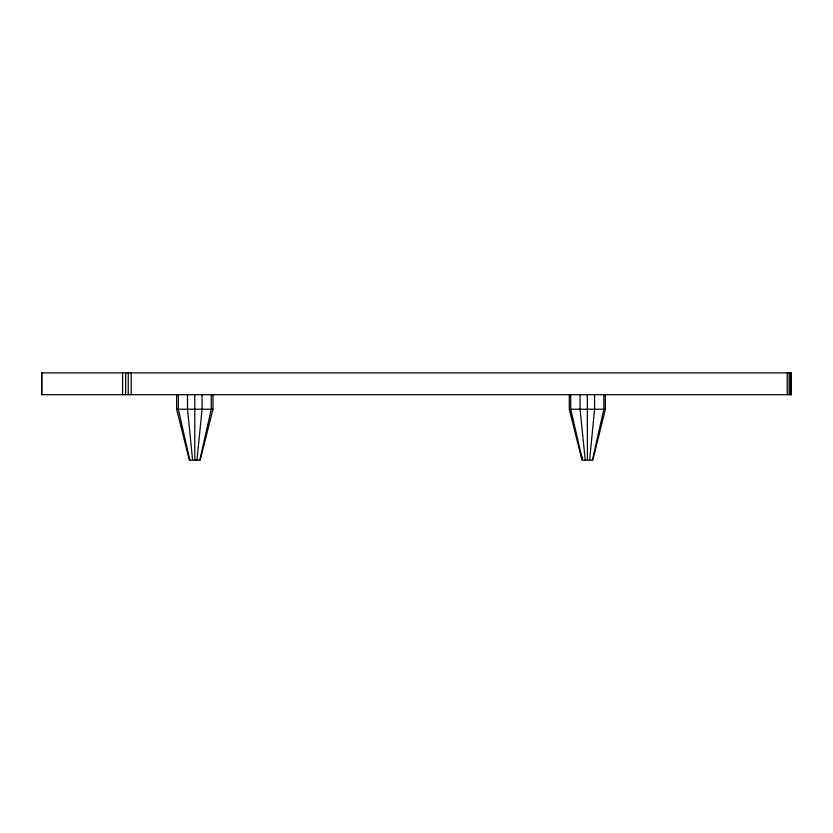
<?xml version="1.0" encoding="UTF-8"?>
<svg xmlns="http://www.w3.org/2000/svg" width="833" height="833" viewBox="0 0 833 833"><rect width="100%" height="100%" fill="white"/><g stroke="black" fill="none" stroke-linecap="round" stroke-linejoin="round"><path stroke-width="1.25" d="M589.608 460.118L594.595 409.232L594.595 394.696M196.973 460.118L202.065 409.232L202.065 394.696M592.388 460.118L603.863 409.232L603.863 394.696M199.743 460.118L211.28 409.232L211.28 394.696M605.352 394.696L605.352 409.232L592.836 460.118L582.017 460.118L569.293 409.232L569.293 394.696M212.967 394.696L212.967 409.232L200.243 460.118L189.341 460.118L176.617 409.232L176.617 394.696M176.617 409.232L212.967 409.232M569.293 409.232L605.352 409.232M581.611 456.39L582.465 460.118L570.709 409.232L570.709 394.696M189.841 460.118L178.304 409.232L178.304 394.696M585.245 460.118L580.06 409.232L580.06 394.696M192.61 460.118L187.519 409.232L187.519 394.696M587.421 460.118L587.327 394.696M791.183 372.882L791.183 394.696M790.444 372.882L790.444 394.696M789.122 372.882L789.122 394.696M787.227 372.882L787.227 394.696M194.787 394.696L194.787 460.118M131.187 372.882L131.187 394.696M128.24 372.882L128.24 394.696M125.637 372.882L125.637 394.696M122.586 372.882L122.586 394.696M41.817 372.882L41.817 394.696M791.35 372.882L41.65 372.882L41.65 394.696L791.35 394.696L791.35 372.882"/></g></svg>
